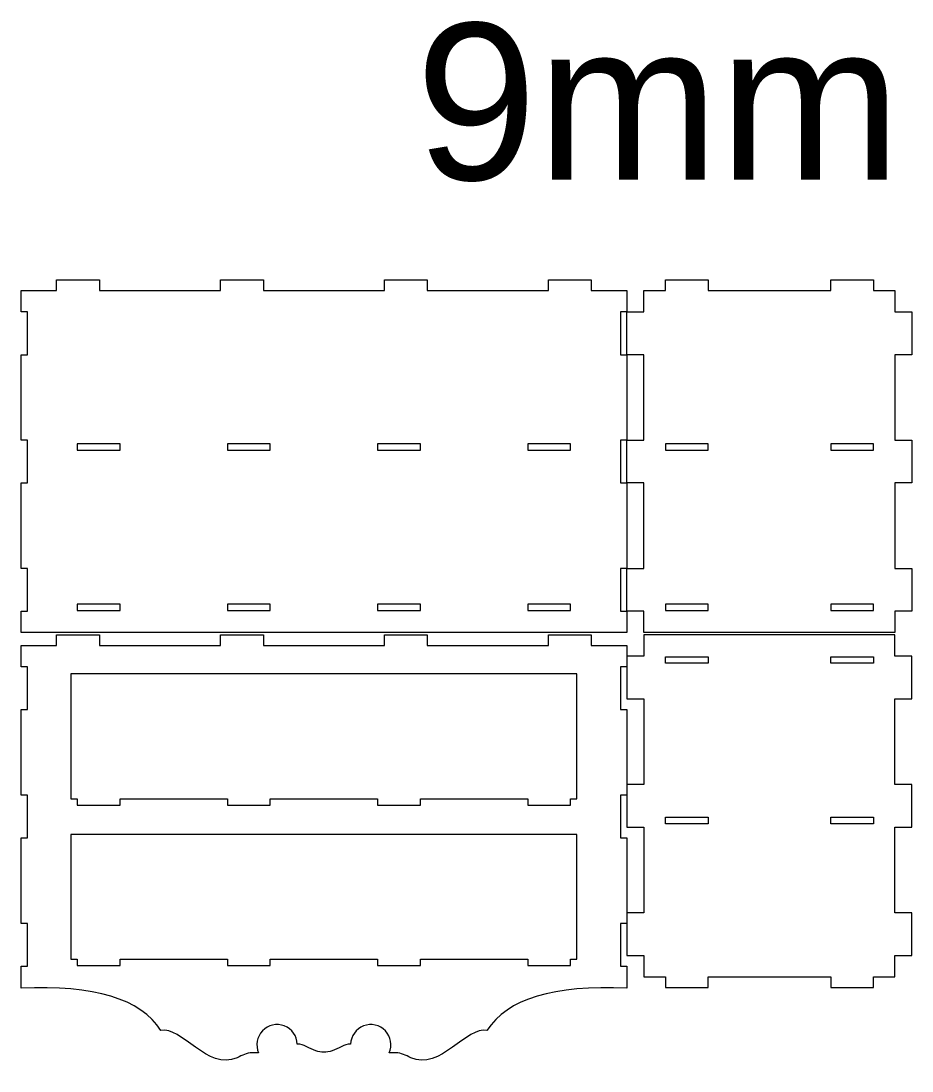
# Model space of a CAD drawing. Header units: millimetres. Extents: x -2836 to 4063, y -800 to 758.
# Drawn here: x 330 to 1580, y -800 to 673 of the extents above; entities that cross this region are included whole.
import ezdxf

# ---------------------------------------------------------------- set-up
doc = ezdxf.new("R2010")
doc.units = ezdxf.units.MM
doc.header["$MEASUREMENT"] = 0
doc.layers.add('Layer 1', color=7, linetype='Continuous')
doc.styles.add('0', font='arial.ttf', dxfattribs={"height": 1})

msp = doc.modelspace()

# ---------------------------------------------------------------- linework, layer by layer
at = {"layer": 'Layer 1', "color": 250, "lineweight": 20}
for points, knots in [([(609.9519, 295.1992), (609.9519, 295.1992), (439.9519, 295.1992), (439.9519, 295.1992), (439.9519, 295.1992), (439.9519, 295.1992), (439.9519, 310.1992), (439.9519, 310.1992), (439.9519, 310.1992), (439.9519, 310.1992), (379.9519, 310.1992), (379.9519, 310.1992), (379.9519, 310.1992), (379.9519, 310.1992), (379.9519, 295.1992), (379.9519, 295.1992), (379.9519, 295.1992), (379.9519, 295.1992), (329.9519, 295.1992), (329.9519, 295.1992), (329.9519, 295.1992), (329.9519, 295.1992), (329.9519, 265.1992), (329.9519, 265.1992), (329.9519, 265.1992), (329.9519, 265.1992), (338.9519, 265.1992), (338.9519, 265.1992), (338.9519, 265.1992), (338.9519, 265.1992), (338.9519, 205.1992), (338.9519, 205.1992), (338.9519, 205.1992), (338.9519, 205.1992), (329.9519, 205.1992), (329.9519, 205.1992), (329.9519, 205.1992), (329.9519, 205.1992), (329.9519, 85.1992), (329.9519, 85.1992), (329.9519, 85.1992), (329.9519, 85.1992), (338.9519, 85.1992), (338.9519, 85.1992), (338.9519, 85.1992), (338.9519, 85.1992), (338.9519, 25.1992), (338.9519, 25.1992), (338.9519, 25.1992), (338.9519, 25.1992), (329.9519, 25.1992), (329.9519, 25.1992), (329.9519, 25.1992), (329.9519, 25.1992), (329.9519, -94.8008), (329.9519, -94.8008), (329.9519, -94.8008), (329.9519, -94.8008), (338.9519, -94.8008), (338.9519, -94.8008), (338.9519, -94.8008), (338.9519, -94.8008), (338.9519, -154.8008), (338.9519, -154.8008), (338.9519, -154.8008), (338.9519, -154.8008), (329.9519, -154.8008), (329.9519, -154.8008), (329.9519, -154.8008), (329.9519, -154.8008), (329.9519, -184.8008), (329.9519, -184.8008), (329.9519, -184.8008), (329.9519, -184.8008), (1179.9519, -184.8008), (1179.9519, -184.8008), (1179.9519, -184.8008), (1179.9519, -184.8008), (1179.9519, -154.8008), (1179.9519, -154.8008), (1179.9519, -154.8008), (1179.9519, -154.8008), (1170.9519, -154.8008), (1170.9519, -154.8008), (1170.9519, -154.8008), (1170.9519, -154.8008), (1170.9519, -94.8008), (1170.9519, -94.8008), (1170.9519, -94.8008), (1170.9519, -94.8008), (1179.9519, -94.8008), (1179.9519, -94.8008), (1179.9519, -94.8008), (1179.9519, -94.8008), (1179.9519, 25.1992), (1179.9519, 25.1992), (1179.9519, 25.1992), (1179.9519, 25.1992), (1170.9519, 25.1992), (1170.9519, 25.1992), (1170.9519, 25.1992), (1170.9519, 25.1992), (1170.9519, 85.1992), (1170.9519, 85.1992), (1170.9519, 85.1992), (1170.9519, 85.1992), (1179.9519, 85.1992), (1179.9519, 85.1992), (1179.9519, 85.1992), (1179.9519, 85.1992), (1179.9519, 205.1992), (1179.9519, 205.1992), (1179.9519, 205.1992), (1179.9519, 205.1992), (1170.9519, 205.1992), (1170.9519, 205.1992), (1170.9519, 205.1992), (1170.9519, 205.1992), (1170.9519, 265.1992), (1170.9519, 265.1992), (1170.9519, 265.1992), (1170.9519, 265.1992), (1179.9519, 265.1992), (1179.9519, 265.1992), (1179.9519, 265.1992), (1179.9519, 265.1992), (1179.9519, 295.1992), (1179.9519, 295.1992), (1179.9519, 295.1992), (1179.9519, 295.1992), (1129.9519, 295.1992), (1129.9519, 295.1992), (1129.9519, 295.1992), (1129.9519, 295.1992), (1129.9519, 310.1992), (1129.9519, 310.1992), (1129.9519, 310.1992), (1129.9519, 310.1992), (1069.9519, 310.1992), (1069.9519, 310.1992), (1069.9519, 310.1992), (1069.9519, 310.1992), (1069.9519, 295.1992), (1069.9519, 295.1992), (1069.9519, 295.1992), (1069.9519, 295.1992), (899.9519, 295.1992), (899.9519, 295.1992), (899.9519, 295.1992), (899.9519, 295.1992), (899.9519, 310.1992), (899.9519, 310.1992), (899.9519, 310.1992), (899.9519, 310.1992), (839.9519, 310.1992), (839.9519, 310.1992), (839.9519, 310.1992), (839.9519, 310.1992), (839.9519, 295.1992), (839.9519, 295.1992), (839.9519, 295.1992), (839.9519, 295.1992), (669.9519, 295.1992), (669.9519, 295.1992), (669.9519, 295.1992), (669.9519, 295.1992), (669.9519, 310.1992), (669.9519, 310.1992), (669.9519, 310.1992), (669.9519, 310.1992), (609.9519, 310.1992), (609.9519, 310.1992), (609.9519, 310.1992), (609.9519, 310.1992), (609.9519, 295.1992), (609.9519, 295.1992)], [0, 0, 0, 0, 0.022222222, 0.022222222, 0.022222222, 0.022222222, 0.044444444, 0.044444444, 0.044444444, 0.044444444, 0.066666667, 0.066666667, 0.066666667, 0.066666667, 0.088888889, 0.088888889, 0.088888889, 0.088888889, 0.111111111, 0.111111111, 0.111111111, 0.111111111, 0.133333333, 0.133333333, 0.133333333, 0.133333333, 0.155555556, 0.155555556, 0.155555556, 0.155555556, 0.177777778, 0.177777778, 0.177777778, 0.177777778, 0.2, 0.2, 0.2, 0.2, 0.222222222, 0.222222222, 0.222222222, 0.222222222, 0.244444444, 0.244444444, 0.244444444, 0.244444444, 0.266666667, 0.266666667, 0.266666667, 0.266666667, 0.288888889, 0.288888889, 0.288888889, 0.288888889, 0.311111111, 0.311111111, 0.311111111, 0.311111111, 0.333333333, 0.333333333, 0.333333333, 0.333333333, 0.355555556, 0.355555556, 0.355555556, 0.355555556, 0.377777778, 0.377777778, 0.377777778, 0.377777778, 0.4, 0.4, 0.4, 0.4, 0.422222222, 0.422222222, 0.422222222, 0.422222222, 0.444444444, 0.444444444, 0.444444444, 0.444444444, 0.466666667, 0.466666667, 0.466666667, 0.466666667, 0.488888889, 0.488888889, 0.488888889, 0.488888889, 0.511111111, 0.511111111, 0.511111111, 0.511111111, 0.533333333, 0.533333333, 0.533333333, 0.533333333, 0.555555556, 0.555555556, 0.555555556, 0.555555556, 0.577777778, 0.577777778, 0.577777778, 0.577777778, 0.6, 0.6, 0.6, 0.6, 0.622222222, 0.622222222, 0.622222222, 0.622222222, 0.644444444, 0.644444444, 0.644444444, 0.644444444, 0.666666667, 0.666666667, 0.666666667, 0.666666667, 0.688888889, 0.688888889, 0.688888889, 0.688888889, 0.711111111, 0.711111111, 0.711111111, 0.711111111, 0.733333333, 0.733333333, 0.733333333, 0.733333333, 0.755555556, 0.755555556, 0.755555556, 0.755555556, 0.777777778, 0.777777778, 0.777777778, 0.777777778, 0.8, 0.8, 0.8, 0.8, 0.822222222, 0.822222222, 0.822222222, 0.822222222, 0.844444444, 0.844444444, 0.844444444, 0.844444444, 0.866666667, 0.866666667, 0.866666667, 0.866666667, 0.888888889, 0.888888889, 0.888888889, 0.888888889, 0.911111111, 0.911111111, 0.911111111, 0.911111111, 0.933333333, 0.933333333, 0.933333333, 0.933333333, 0.955555556, 0.955555556, 0.955555556, 0.955555556, 1, 1, 1, 1]), ([(1203.9519, 205.1992), (1203.9519, 205.1992), (1203.9519, 85.1992), (1203.9519, 85.1992), (1203.9519, 85.1992), (1203.9519, 85.1992), (1179.9519, 85.1992), (1179.9519, 85.1992), (1179.9519, 85.1992), (1179.9519, 85.1992), (1179.9519, 25.1992), (1179.9519, 25.1992), (1179.9519, 25.1992), (1179.9519, 25.1992), (1203.9519, 25.1992), (1203.9519, 25.1992), (1203.9519, 25.1992), (1203.9519, 25.1992), (1203.9519, -94.8008), (1203.9519, -94.8008), (1203.9519, -94.8008), (1203.9519, -94.8008), (1179.9519, -94.8008), (1179.9519, -94.8008), (1179.9519, -94.8008), (1179.9519, -94.8008), (1179.9519, -154.8008), (1179.9519, -154.8008), (1179.9519, -154.8008), (1179.9519, -154.8008), (1203.9519, -154.8008), (1203.9519, -154.8008), (1203.9519, -154.8008), (1203.9519, -154.8008), (1203.9519, -184.8008), (1203.9519, -184.8008), (1203.9519, -184.8008), (1203.9519, -184.8008), (1555.9519, -184.8008), (1555.9519, -184.8008), (1555.9519, -184.8008), (1555.9519, -184.8008), (1555.9519, -154.8008), (1555.9519, -154.8008), (1555.9519, -154.8008), (1555.9519, -154.8008), (1579.9519, -154.8008), (1579.9519, -154.8008), (1579.9519, -154.8008), (1579.9519, -154.8008), (1579.9519, -94.8008), (1579.9519, -94.8008), (1579.9519, -94.8008), (1579.9519, -94.8008), (1555.9519, -94.8008), (1555.9519, -94.8008), (1555.9519, -94.8008), (1555.9519, -94.8008), (1555.9519, 25.1992), (1555.9519, 25.1992), (1555.9519, 25.1992), (1555.9519, 25.1992), (1579.9519, 25.1992), (1579.9519, 25.1992), (1579.9519, 25.1992), (1579.9519, 25.1992), (1579.9519, 85.1992), (1579.9519, 85.1992), (1579.9519, 85.1992), (1579.9519, 85.1992), (1555.9519, 85.1992), (1555.9519, 85.1992), (1555.9519, 85.1992), (1555.9519, 85.1992), (1555.9519, 205.1992), (1555.9519, 205.1992), (1555.9519, 205.1992), (1555.9519, 205.1992), (1579.9519, 205.1992), (1579.9519, 205.1992), (1579.9519, 205.1992), (1579.9519, 205.1992), (1579.9519, 265.1992), (1579.9519, 265.1992), (1579.9519, 265.1992), (1579.9519, 265.1992), (1555.9519, 265.1992), (1555.9519, 265.1992), (1555.9519, 265.1992), (1555.9519, 265.1992), (1555.9519, 295.1992), (1555.9519, 295.1992), (1555.9519, 295.1992), (1555.9519, 295.1992), (1525.9519, 295.1992), (1525.9519, 295.1992), (1525.9519, 295.1992), (1525.9519, 295.1992), (1525.9519, 310.1992), (1525.9519, 310.1992), (1525.9519, 310.1992), (1525.9519, 310.1992), (1465.9519, 310.1992), (1465.9519, 310.1992), (1465.9519, 310.1992), (1465.9519, 310.1992), (1465.9519, 295.1992), (1465.9519, 295.1992), (1465.9519, 295.1992), (1465.9519, 295.1992), (1293.9519, 295.1992), (1293.9519, 295.1992), (1293.9519, 295.1992), (1293.9519, 295.1992), (1293.9519, 310.1992), (1293.9519, 310.1992), (1293.9519, 310.1992), (1293.9519, 310.1992), (1233.9519, 310.1992), (1233.9519, 310.1992), (1233.9519, 310.1992), (1233.9519, 310.1992), (1233.9519, 295.1992), (1233.9519, 295.1992), (1233.9519, 295.1992), (1233.9519, 295.1992), (1203.9519, 295.1992), (1203.9519, 295.1992), (1203.9519, 295.1992), (1203.9519, 295.1992), (1203.9519, 265.1992), (1203.9519, 265.1992), (1203.9519, 265.1992), (1203.9519, 265.1992), (1179.9519, 265.1992), (1179.9519, 265.1992), (1179.9519, 265.1992), (1179.9519, 265.1992), (1179.9519, 205.1992), (1179.9519, 205.1992), (1179.9519, 205.1992), (1179.9519, 205.1992), (1203.9519, 205.1992), (1203.9519, 205.1992)], [0, 0, 0, 0, 0.027027027, 0.027027027, 0.027027027, 0.027027027, 0.054054054, 0.054054054, 0.054054054, 0.054054054, 0.081081081, 0.081081081, 0.081081081, 0.081081081, 0.108108108, 0.108108108, 0.108108108, 0.108108108, 0.135135135, 0.135135135, 0.135135135, 0.135135135, 0.162162162, 0.162162162, 0.162162162, 0.162162162, 0.189189189, 0.189189189, 0.189189189, 0.189189189, 0.216216216, 0.216216216, 0.216216216, 0.216216216, 0.243243243, 0.243243243, 0.243243243, 0.243243243, 0.27027027, 0.27027027, 0.27027027, 0.27027027, 0.297297297, 0.297297297, 0.297297297, 0.297297297, 0.324324324, 0.324324324, 0.324324324, 0.324324324, 0.351351351, 0.351351351, 0.351351351, 0.351351351, 0.378378378, 0.378378378, 0.378378378, 0.378378378, 0.405405405, 0.405405405, 0.405405405, 0.405405405, 0.432432432, 0.432432432, 0.432432432, 0.432432432, 0.459459459, 0.459459459, 0.459459459, 0.459459459, 0.486486486, 0.486486486, 0.486486486, 0.486486486, 0.513513514, 0.513513514, 0.513513514, 0.513513514, 0.540540541, 0.540540541, 0.540540541, 0.540540541, 0.567567568, 0.567567568, 0.567567568, 0.567567568, 0.594594595, 0.594594595, 0.594594595, 0.594594595, 0.621621622, 0.621621622, 0.621621622, 0.621621622, 0.648648649, 0.648648649, 0.648648649, 0.648648649, 0.675675676, 0.675675676, 0.675675676, 0.675675676, 0.702702703, 0.702702703, 0.702702703, 0.702702703, 0.72972973, 0.72972973, 0.72972973, 0.72972973, 0.756756757, 0.756756757, 0.756756757, 0.756756757, 0.783783784, 0.783783784, 0.783783784, 0.783783784, 0.810810811, 0.810810811, 0.810810811, 0.810810811, 0.837837838, 0.837837838, 0.837837838, 0.837837838, 0.864864865, 0.864864865, 0.864864865, 0.864864865, 0.891891892, 0.891891892, 0.891891892, 0.891891892, 0.918918919, 0.918918919, 0.918918919, 0.918918919, 0.945945946, 0.945945946, 0.945945946, 0.945945946, 1, 1, 1, 1]), ([(408.9519, 80.1992), (408.9519, 80.1992), (468.9519, 80.1992), (468.9519, 80.1992), (468.9519, 80.1992), (468.9519, 80.1992), (468.9519, 71.1992), (468.9519, 71.1992), (468.9519, 71.1992), (468.9519, 71.1992), (408.9519, 71.1992), (408.9519, 71.1992), (408.9519, 71.1992), (408.9519, 71.1992), (408.9519, 80.1992), (408.9519, 80.1992)], [0, 0, 0, 0, 0.2, 0.2, 0.2, 0.2, 0.4, 0.4, 0.4, 0.4, 0.6, 0.6, 0.6, 0.6, 1, 1, 1, 1]), ([(619.6186, 80.1992), (619.6186, 80.1992), (679.6186, 80.1992), (679.6186, 80.1992), (679.6186, 80.1992), (679.6186, 80.1992), (679.6186, 71.1992), (679.6186, 71.1992), (679.6186, 71.1992), (679.6186, 71.1992), (619.6186, 71.1992), (619.6186, 71.1992), (619.6186, 71.1992), (619.6186, 71.1992), (619.6186, 80.1992), (619.6186, 80.1992)], [0, 0, 0, 0, 0.2, 0.2, 0.2, 0.2, 0.4, 0.4, 0.4, 0.4, 0.6, 0.6, 0.6, 0.6, 1, 1, 1, 1]), ([(830.2852, 80.1992), (830.2852, 80.1992), (890.2852, 80.1992), (890.2852, 80.1992), (890.2852, 80.1992), (890.2852, 80.1992), (890.2852, 71.1992), (890.2852, 71.1992), (890.2852, 71.1992), (890.2852, 71.1992), (830.2852, 71.1992), (830.2852, 71.1992), (830.2852, 71.1992), (830.2852, 71.1992), (830.2852, 80.1992), (830.2852, 80.1992)], [0, 0, 0, 0, 0.2, 0.2, 0.2, 0.2, 0.4, 0.4, 0.4, 0.4, 0.6, 0.6, 0.6, 0.6, 1, 1, 1, 1]), ([(1040.9519, 80.1992), (1040.9519, 80.1992), (1100.9519, 80.1992), (1100.9519, 80.1992), (1100.9519, 80.1992), (1100.9519, 80.1992), (1100.9519, 71.1992), (1100.9519, 71.1992), (1100.9519, 71.1992), (1100.9519, 71.1992), (1040.9519, 71.1992), (1040.9519, 71.1992), (1040.9519, 71.1992), (1040.9519, 71.1992), (1040.9519, 80.1992), (1040.9519, 80.1992)], [0, 0, 0, 0, 0.2, 0.2, 0.2, 0.2, 0.4, 0.4, 0.4, 0.4, 0.6, 0.6, 0.6, 0.6, 1, 1, 1, 1]), ([(1233.9519, 80.1992), (1233.9519, 80.1992), (1293.9519, 80.1992), (1293.9519, 80.1992), (1293.9519, 80.1992), (1293.9519, 80.1992), (1293.9519, 71.1992), (1293.9519, 71.1992), (1293.9519, 71.1992), (1293.9519, 71.1992), (1233.9519, 71.1992), (1233.9519, 71.1992), (1233.9519, 71.1992), (1233.9519, 71.1992), (1233.9519, 80.1992), (1233.9519, 80.1992)], [0, 0, 0, 0, 0.2, 0.2, 0.2, 0.2, 0.4, 0.4, 0.4, 0.4, 0.6, 0.6, 0.6, 0.6, 1, 1, 1, 1]), ([(1465.9519, 80.1992), (1465.9519, 80.1992), (1525.9519, 80.1992), (1525.9519, 80.1992), (1525.9519, 80.1992), (1525.9519, 80.1992), (1525.9519, 71.1992), (1525.9519, 71.1992), (1525.9519, 71.1992), (1525.9519, 71.1992), (1465.9519, 71.1992), (1465.9519, 71.1992), (1465.9519, 71.1992), (1465.9519, 71.1992), (1465.9519, 80.1992), (1465.9519, 80.1992)], [0, 0, 0, 0, 0.2, 0.2, 0.2, 0.2, 0.4, 0.4, 0.4, 0.4, 0.6, 0.6, 0.6, 0.6, 1, 1, 1, 1]), ([(408.9519, -144.8008), (408.9519, -144.8008), (468.9519, -144.8008), (468.9519, -144.8008), (468.9519, -144.8008), (468.9519, -144.8008), (468.9519, -153.8008), (468.9519, -153.8008), (468.9519, -153.8008), (468.9519, -153.8008), (408.9519, -153.8008), (408.9519, -153.8008), (408.9519, -153.8008), (408.9519, -153.8008), (408.9519, -144.8008), (408.9519, -144.8008)], [0, 0, 0, 0, 0.2, 0.2, 0.2, 0.2, 0.4, 0.4, 0.4, 0.4, 0.6, 0.6, 0.6, 0.6, 1, 1, 1, 1]), ([(619.6186, -144.8008), (619.6186, -144.8008), (679.6186, -144.8008), (679.6186, -144.8008), (679.6186, -144.8008), (679.6186, -144.8008), (679.6186, -153.8008), (679.6186, -153.8008), (679.6186, -153.8008), (679.6186, -153.8008), (619.6186, -153.8008), (619.6186, -153.8008), (619.6186, -153.8008), (619.6186, -153.8008), (619.6186, -144.8008), (619.6186, -144.8008)], [0, 0, 0, 0, 0.2, 0.2, 0.2, 0.2, 0.4, 0.4, 0.4, 0.4, 0.6, 0.6, 0.6, 0.6, 1, 1, 1, 1]), ([(830.2852, -144.8008), (830.2852, -144.8008), (890.2852, -144.8008), (890.2852, -144.8008), (890.2852, -144.8008), (890.2852, -144.8008), (890.2852, -153.8008), (890.2852, -153.8008), (890.2852, -153.8008), (890.2852, -153.8008), (830.2852, -153.8008), (830.2852, -153.8008), (830.2852, -153.8008), (830.2852, -153.8008), (830.2852, -144.8008), (830.2852, -144.8008)], [0, 0, 0, 0, 0.2, 0.2, 0.2, 0.2, 0.4, 0.4, 0.4, 0.4, 0.6, 0.6, 0.6, 0.6, 1, 1, 1, 1]), ([(1040.9519, -144.8008), (1040.9519, -144.8008), (1100.9519, -144.8008), (1100.9519, -144.8008), (1100.9519, -144.8008), (1100.9519, -144.8008), (1100.9519, -153.8008), (1100.9519, -153.8008), (1100.9519, -153.8008), (1100.9519, -153.8008), (1040.9519, -153.8008), (1040.9519, -153.8008), (1040.9519, -153.8008), (1040.9519, -153.8008), (1040.9519, -144.8008), (1040.9519, -144.8008)], [0, 0, 0, 0, 0.2, 0.2, 0.2, 0.2, 0.4, 0.4, 0.4, 0.4, 0.6, 0.6, 0.6, 0.6, 1, 1, 1, 1]), ([(1233.9519, -144.8008), (1233.9519, -144.8008), (1293.9519, -144.8008), (1293.9519, -144.8008), (1293.9519, -144.8008), (1293.9519, -144.8008), (1293.9519, -153.8008), (1293.9519, -153.8008), (1293.9519, -153.8008), (1293.9519, -153.8008), (1233.9519, -153.8008), (1233.9519, -153.8008), (1233.9519, -153.8008), (1233.9519, -153.8008), (1233.9519, -144.8008), (1233.9519, -144.8008)], [0, 0, 0, 0, 0.2, 0.2, 0.2, 0.2, 0.4, 0.4, 0.4, 0.4, 0.6, 0.6, 0.6, 0.6, 1, 1, 1, 1]), ([(1465.9519, -144.8008), (1465.9519, -144.8008), (1525.9519, -144.8008), (1525.9519, -144.8008), (1525.9519, -144.8008), (1525.9519, -144.8008), (1525.9519, -153.8008), (1525.9519, -153.8008), (1525.9519, -153.8008), (1525.9519, -153.8008), (1465.9519, -153.8008), (1465.9519, -153.8008), (1465.9519, -153.8008), (1465.9519, -153.8008), (1465.9519, -144.8008), (1465.9519, -144.8008)], [0, 0, 0, 0, 0.2, 0.2, 0.2, 0.2, 0.4, 0.4, 0.4, 0.4, 0.6, 0.6, 0.6, 0.6, 1, 1, 1, 1]), ([(1069.9519, -202.8008), (1069.9519, -202.8008), (899.9519, -202.8008), (899.9519, -202.8008), (899.9519, -202.8008), (899.9519, -202.8008), (899.9519, -187.8008), (899.9519, -187.8008), (899.9519, -187.8008), (899.9519, -187.8008), (839.9519, -187.8008), (839.9519, -187.8008), (839.9519, -187.8008), (839.9519, -187.8008), (839.9519, -202.8008), (839.9519, -202.8008), (839.9519, -202.8008), (839.9519, -202.8008), (669.9519, -202.8008), (669.9519, -202.8008), (669.9519, -202.8008), (669.9519, -202.8008), (669.9519, -187.8008), (669.9519, -187.8008), (669.9519, -187.8008), (669.9519, -187.8008), (609.9519, -187.8008), (609.9519, -187.8008), (609.9519, -187.8008), (609.9519, -187.8008), (609.9519, -202.8008), (609.9519, -202.8008), (609.9519, -202.8008), (609.9519, -202.8008), (439.9519, -202.8008), (439.9519, -202.8008), (439.9519, -202.8008), (439.9519, -202.8008), (439.9519, -187.8008), (439.9519, -187.8008), (439.9519, -187.8008), (439.9519, -187.8008), (379.9519, -187.8008), (379.9519, -187.8008), (379.9519, -187.8008), (379.9519, -187.8008), (379.9519, -202.8008), (379.9519, -202.8008), (379.9519, -202.8008), (379.9519, -202.8008), (329.9519, -202.8008), (329.9519, -202.8008), (329.9519, -202.8008), (329.9519, -202.8008), (329.9519, -232.8008), (329.9519, -232.8008), (329.9519, -232.8008), (329.9519, -232.8008), (338.9519, -232.8008), (338.9519, -232.8008), (338.9519, -232.8008), (338.9519, -232.8008), (338.9519, -292.8008), (338.9519, -292.8008), (338.9519, -292.8008), (338.9519, -292.8008), (329.9519, -292.8008), (329.9519, -292.8008), (329.9519, -292.8008), (329.9519, -292.8008), (329.9519, -412.8008), (329.9519, -412.8008), (329.9519, -412.8008), (329.9519, -412.8008), (338.9519, -412.8008), (338.9519, -412.8008), (338.9519, -412.8008), (338.9519, -412.8008), (338.9519, -472.8008), (338.9519, -472.8008), (338.9519, -472.8008), (338.9519, -472.8008), (329.9519, -472.8008), (329.9519, -472.8008), (329.9519, -472.8008), (329.9519, -472.8008), (329.9519, -592.8008), (329.9519, -592.8008), (329.9519, -592.8008), (329.9519, -592.8008), (338.9519, -592.8008), (338.9519, -592.8008), (338.9519, -592.8008), (338.9519, -592.8008), (338.9519, -652.8008), (338.9519, -652.8008), (338.9519, -652.8008), (338.9519, -652.8008), (329.9519, -652.8008), (329.9519, -652.8008), (329.9519, -652.8008), (329.9519, -652.8008), (329.9519, -683.8008), (329.9519, -683.8008), (329.9519, -683.8008), (432.5704, -678.7015), (497.9988, -698.4792), (526.2382, -743.1337), (526.2382, -743.1337), (554.153, -736.2092), (591.9312, -799.7926), (633.1776, -781.2523), (633.1776, -781.2523), (640.393, -778.0097), (646.4427, -773.8935), (654.0492, -774.3538), (654.0492, -774.3538), (654.0492, -774.3538), (663.3624, -774.3538), (663.3624, -774.3538), (663.3624, -774.3538), (658.7547, -763.9062), (660.8786, -751.7129), (668.7498, -743.4388), (668.7498, -743.4388), (676.6196, -735.1661), (688.693, -732.4359), (699.357, -736.5169), (699.357, -736.5169), (710.0209, -740.5978), (717.1867, -750.6907), (717.5231, -762.1044), (717.5231, -762.1044), (722.7084, -762.1044), (726.3943, -763.5359), (729.929, -765.3782), (729.929, -765.3782), (739.9866, -770.617), (747.5292, -773.3941), (754.9519, -773.548), (754.9519, -773.548), (762.3746, -773.3941), (769.9172, -770.617), (779.9748, -765.3782), (779.9748, -765.3782), (783.5095, -763.5359), (787.1954, -762.1044), (792.3807, -762.1044), (792.3807, -762.1044), (792.7171, -750.6907), (799.8829, -740.5978), (810.5468, -736.5169), (810.5468, -736.5169), (821.2108, -732.4359), (833.2842, -735.1661), (841.154, -743.4388), (841.154, -743.4388), (849.0252, -751.7129), (851.1491, -763.9062), (846.5414, -774.3538), (846.5414, -774.3538), (846.5414, -774.3538), (855.8546, -774.3538), (855.8546, -774.3538), (855.8546, -774.3538), (863.4611, -773.8935), (869.5108, -778.0097), (876.7262, -781.2523), (876.7262, -781.2523), (917.9726, -799.7926), (955.7508, -736.2092), (983.6656, -743.1337), (983.6656, -743.1337), (1011.905, -698.4792), (1077.3334, -678.7015), (1179.9519, -683.8008), (1179.9519, -683.8008), (1179.9519, -683.8008), (1179.9519, -652.8008), (1179.9519, -652.8008), (1179.9519, -652.8008), (1179.9519, -652.8008), (1170.9519, -652.8008), (1170.9519, -652.8008), (1170.9519, -652.8008), (1170.9519, -652.8008), (1170.9519, -592.8008), (1170.9519, -592.8008), (1170.9519, -592.8008), (1170.9519, -592.8008), (1179.9519, -592.8008), (1179.9519, -592.8008), (1179.9519, -592.8008), (1179.9519, -592.8008), (1179.9519, -472.8008), (1179.9519, -472.8008), (1179.9519, -472.8008), (1179.9519, -472.8008), (1170.9519, -472.8008), (1170.9519, -472.8008), (1170.9519, -472.8008), (1170.9519, -472.8008), (1170.9519, -412.8008), (1170.9519, -412.8008), (1170.9519, -412.8008), (1170.9519, -412.8008), (1179.9519, -412.8008), (1179.9519, -412.8008), (1179.9519, -412.8008), (1179.9519, -412.8008), (1179.9519, -292.8008), (1179.9519, -292.8008), (1179.9519, -292.8008), (1179.9519, -292.8008), (1170.9519, -292.8008), (1170.9519, -292.8008), (1170.9519, -292.8008), (1170.9519, -292.8008), (1170.9519, -232.8008), (1170.9519, -232.8008), (1170.9519, -232.8008), (1170.9519, -232.8008), (1179.9519, -232.8008), (1179.9519, -232.8008), (1179.9519, -232.8008), (1179.9519, -232.8008), (1179.9519, -202.8008), (1179.9519, -202.8008), (1179.9519, -202.8008), (1179.9519, -202.8008), (1129.9519, -202.8008), (1129.9519, -202.8008), (1129.9519, -202.8008), (1129.9519, -202.8008), (1129.9519, -187.8008), (1129.9519, -187.8008), (1129.9519, -187.8008), (1129.9519, -187.8008), (1069.9519, -187.8008), (1069.9519, -187.8008), (1069.9519, -187.8008), (1069.9519, -187.8008), (1069.9519, -202.8008), (1069.9519, -202.8008)], [0, 0, 0, 0, 0.016129032, 0.016129032, 0.016129032, 0.016129032, 0.032258065, 0.032258065, 0.032258065, 0.032258065, 0.048387097, 0.048387097, 0.048387097, 0.048387097, 0.064516129, 0.064516129, 0.064516129, 0.064516129, 0.080645161, 0.080645161, 0.080645161, 0.080645161, 0.096774194, 0.096774194, 0.096774194, 0.096774194, 0.112903226, 0.112903226, 0.112903226, 0.112903226, 0.129032258, 0.129032258, 0.129032258, 0.129032258, 0.14516129, 0.14516129, 0.14516129, 0.14516129, 0.161290323, 0.161290323, 0.161290323, 0.161290323, 0.177419355, 0.177419355, 0.177419355, 0.177419355, 0.193548387, 0.193548387, 0.193548387, 0.193548387, 0.209677419, 0.209677419, 0.209677419, 0.209677419, 0.225806452, 0.225806452, 0.225806452, 0.225806452, 0.241935484, 0.241935484, 0.241935484, 0.241935484, 0.258064516, 0.258064516, 0.258064516, 0.258064516, 0.274193548, 0.274193548, 0.274193548, 0.274193548, 0.290322581, 0.290322581, 0.290322581, 0.290322581, 0.306451613, 0.306451613, 0.306451613, 0.306451613, 0.322580645, 0.322580645, 0.322580645, 0.322580645, 0.338709677, 0.338709677, 0.338709677, 0.338709677, 0.35483871, 0.35483871, 0.35483871, 0.35483871, 0.370967742, 0.370967742, 0.370967742, 0.370967742, 0.387096774, 0.387096774, 0.387096774, 0.387096774, 0.403225806, 0.403225806, 0.403225806, 0.403225806, 0.419354839, 0.419354839, 0.419354839, 0.419354839, 0.435483871, 0.435483871, 0.435483871, 0.435483871, 0.451612903, 0.451612903, 0.451612903, 0.451612903, 0.467741935, 0.467741935, 0.467741935, 0.467741935, 0.483870968, 0.483870968, 0.483870968, 0.483870968, 0.5, 0.5, 0.5, 0.5, 0.516129032, 0.516129032, 0.516129032, 0.516129032, 0.532258065, 0.532258065, 0.532258065, 0.532258065, 0.548387097, 0.548387097, 0.548387097, 0.548387097, 0.564516129, 0.564516129, 0.564516129, 0.564516129, 0.580645161, 0.580645161, 0.580645161, 0.580645161, 0.596774194, 0.596774194, 0.596774194, 0.596774194, 0.612903226, 0.612903226, 0.612903226, 0.612903226, 0.629032258, 0.629032258, 0.629032258, 0.629032258, 0.64516129, 0.64516129, 0.64516129, 0.64516129, 0.661290323, 0.661290323, 0.661290323, 0.661290323, 0.677419355, 0.677419355, 0.677419355, 0.677419355, 0.693548387, 0.693548387, 0.693548387, 0.693548387, 0.709677419, 0.709677419, 0.709677419, 0.709677419, 0.725806452, 0.725806452, 0.725806452, 0.725806452, 0.741935484, 0.741935484, 0.741935484, 0.741935484, 0.758064516, 0.758064516, 0.758064516, 0.758064516, 0.774193548, 0.774193548, 0.774193548, 0.774193548, 0.790322581, 0.790322581, 0.790322581, 0.790322581, 0.806451613, 0.806451613, 0.806451613, 0.806451613, 0.822580645, 0.822580645, 0.822580645, 0.822580645, 0.838709677, 0.838709677, 0.838709677, 0.838709677, 0.85483871, 0.85483871, 0.85483871, 0.85483871, 0.870967742, 0.870967742, 0.870967742, 0.870967742, 0.887096774, 0.887096774, 0.887096774, 0.887096774, 0.903225806, 0.903225806, 0.903225806, 0.903225806, 0.919354839, 0.919354839, 0.919354839, 0.919354839, 0.935483871, 0.935483871, 0.935483871, 0.935483871, 0.951612903, 0.951612903, 0.951612903, 0.951612903, 0.967741935, 0.967741935, 0.967741935, 0.967741935, 1, 1, 1, 1]), ([(1203.9519, -577.8008), (1203.9519, -577.8008), (1203.9519, -457.8008), (1203.9519, -457.8008), (1203.9519, -457.8008), (1203.9519, -457.8008), (1179.9519, -457.8008), (1179.9519, -457.8008), (1179.9519, -457.8008), (1179.9519, -457.8008), (1179.9519, -397.8008), (1179.9519, -397.8008), (1179.9519, -397.8008), (1179.9519, -397.8008), (1203.9519, -397.8008), (1203.9519, -397.8008), (1203.9519, -397.8008), (1203.9519, -397.8008), (1203.9519, -277.8008), (1203.9519, -277.8008), (1203.9519, -277.8008), (1203.9519, -277.8008), (1179.9519, -277.8008), (1179.9519, -277.8008), (1179.9519, -277.8008), (1179.9519, -277.8008), (1179.9519, -217.8008), (1179.9519, -217.8008), (1179.9519, -217.8008), (1179.9519, -217.8008), (1203.9519, -217.8008), (1203.9519, -217.8008), (1203.9519, -217.8008), (1203.9519, -217.8008), (1203.9519, -187.8008), (1203.9519, -187.8008), (1203.9519, -187.8008), (1203.9519, -187.8008), (1555.9519, -187.8008), (1555.9519, -187.8008), (1555.9519, -187.8008), (1555.9519, -187.8008), (1555.9519, -217.8008), (1555.9519, -217.8008), (1555.9519, -217.8008), (1555.9519, -217.8008), (1579.9519, -217.8008), (1579.9519, -217.8008), (1579.9519, -217.8008), (1579.9519, -217.8008), (1579.9519, -277.8008), (1579.9519, -277.8008), (1579.9519, -277.8008), (1579.9519, -277.8008), (1555.9519, -277.8008), (1555.9519, -277.8008), (1555.9519, -277.8008), (1555.9519, -277.8008), (1555.9519, -397.8008), (1555.9519, -397.8008), (1555.9519, -397.8008), (1555.9519, -397.8008), (1579.9519, -397.8008), (1579.9519, -397.8008), (1579.9519, -397.8008), (1579.9519, -397.8008), (1579.9519, -457.8008), (1579.9519, -457.8008), (1579.9519, -457.8008), (1579.9519, -457.8008), (1555.9519, -457.8008), (1555.9519, -457.8008), (1555.9519, -457.8008), (1555.9519, -457.8008), (1555.9519, -577.8008), (1555.9519, -577.8008), (1555.9519, -577.8008), (1555.9519, -577.8008), (1579.9519, -577.8008), (1579.9519, -577.8008), (1579.9519, -577.8008), (1579.9519, -577.8008), (1579.9519, -637.8008), (1579.9519, -637.8008), (1579.9519, -637.8008), (1579.9519, -637.8008), (1555.9519, -637.8008), (1555.9519, -637.8008), (1555.9519, -637.8008), (1555.9519, -637.8008), (1555.9519, -667.8008), (1555.9519, -667.8008), (1555.9519, -667.8008), (1555.9519, -667.8008), (1525.9519, -667.8008), (1525.9519, -667.8008), (1525.9519, -667.8008), (1525.9519, -667.8008), (1525.9519, -682.8008), (1525.9519, -682.8008), (1525.9519, -682.8008), (1525.9519, -682.8008), (1465.9519, -682.8008), (1465.9519, -682.8008), (1465.9519, -682.8008), (1465.9519, -682.8008), (1465.9519, -667.8008), (1465.9519, -667.8008), (1465.9519, -667.8008), (1465.9519, -667.8008), (1293.9519, -667.8008), (1293.9519, -667.8008), (1293.9519, -667.8008), (1293.9519, -667.8008), (1293.9519, -682.8008), (1293.9519, -682.8008), (1293.9519, -682.8008), (1293.9519, -682.8008), (1233.9519, -682.8008), (1233.9519, -682.8008), (1233.9519, -682.8008), (1233.9519, -682.8008), (1233.9519, -667.8008), (1233.9519, -667.8008), (1233.9519, -667.8008), (1233.9519, -667.8008), (1203.9519, -667.8008), (1203.9519, -667.8008), (1203.9519, -667.8008), (1203.9519, -667.8008), (1203.9519, -637.8008), (1203.9519, -637.8008), (1203.9519, -637.8008), (1203.9519, -637.8008), (1179.9519, -637.8008), (1179.9519, -637.8008), (1179.9519, -637.8008), (1179.9519, -637.8008), (1179.9519, -577.8008), (1179.9519, -577.8008), (1179.9519, -577.8008), (1179.9519, -577.8008), (1203.9519, -577.8008), (1203.9519, -577.8008)], [0, 0, 0, 0, 0.027027027, 0.027027027, 0.027027027, 0.027027027, 0.054054054, 0.054054054, 0.054054054, 0.054054054, 0.081081081, 0.081081081, 0.081081081, 0.081081081, 0.108108108, 0.108108108, 0.108108108, 0.108108108, 0.135135135, 0.135135135, 0.135135135, 0.135135135, 0.162162162, 0.162162162, 0.162162162, 0.162162162, 0.189189189, 0.189189189, 0.189189189, 0.189189189, 0.216216216, 0.216216216, 0.216216216, 0.216216216, 0.243243243, 0.243243243, 0.243243243, 0.243243243, 0.27027027, 0.27027027, 0.27027027, 0.27027027, 0.297297297, 0.297297297, 0.297297297, 0.297297297, 0.324324324, 0.324324324, 0.324324324, 0.324324324, 0.351351351, 0.351351351, 0.351351351, 0.351351351, 0.378378378, 0.378378378, 0.378378378, 0.378378378, 0.405405405, 0.405405405, 0.405405405, 0.405405405, 0.432432432, 0.432432432, 0.432432432, 0.432432432, 0.459459459, 0.459459459, 0.459459459, 0.459459459, 0.486486486, 0.486486486, 0.486486486, 0.486486486, 0.513513514, 0.513513514, 0.513513514, 0.513513514, 0.540540541, 0.540540541, 0.540540541, 0.540540541, 0.567567568, 0.567567568, 0.567567568, 0.567567568, 0.594594595, 0.594594595, 0.594594595, 0.594594595, 0.621621622, 0.621621622, 0.621621622, 0.621621622, 0.648648649, 0.648648649, 0.648648649, 0.648648649, 0.675675676, 0.675675676, 0.675675676, 0.675675676, 0.702702703, 0.702702703, 0.702702703, 0.702702703, 0.72972973, 0.72972973, 0.72972973, 0.72972973, 0.756756757, 0.756756757, 0.756756757, 0.756756757, 0.783783784, 0.783783784, 0.783783784, 0.783783784, 0.810810811, 0.810810811, 0.810810811, 0.810810811, 0.837837838, 0.837837838, 0.837837838, 0.837837838, 0.864864865, 0.864864865, 0.864864865, 0.864864865, 0.891891892, 0.891891892, 0.891891892, 0.891891892, 0.918918919, 0.918918919, 0.918918919, 0.918918919, 0.945945946, 0.945945946, 0.945945946, 0.945945946, 1, 1, 1, 1]), ([(1233.9519, -227.8008), (1233.9519, -227.8008), (1293.9519, -227.8008), (1293.9519, -227.8008), (1293.9519, -227.8008), (1293.9519, -227.8008), (1293.9519, -218.8008), (1293.9519, -218.8008), (1293.9519, -218.8008), (1293.9519, -218.8008), (1233.9519, -218.8008), (1233.9519, -218.8008), (1233.9519, -218.8008), (1233.9519, -218.8008), (1233.9519, -227.8008), (1233.9519, -227.8008)], [0, 0, 0, 0, 0.2, 0.2, 0.2, 0.2, 0.4, 0.4, 0.4, 0.4, 0.6, 0.6, 0.6, 0.6, 1, 1, 1, 1]), ([(1465.9519, -227.8008), (1465.9519, -227.8008), (1525.9519, -227.8008), (1525.9519, -227.8008), (1525.9519, -227.8008), (1525.9519, -227.8008), (1525.9519, -218.8008), (1525.9519, -218.8008), (1525.9519, -218.8008), (1525.9519, -218.8008), (1465.9519, -218.8008), (1465.9519, -218.8008), (1465.9519, -218.8008), (1465.9519, -218.8008), (1465.9519, -227.8008), (1465.9519, -227.8008)], [0, 0, 0, 0, 0.2, 0.2, 0.2, 0.2, 0.4, 0.4, 0.4, 0.4, 0.6, 0.6, 0.6, 0.6, 1, 1, 1, 1]), ([(399.9519, -242.8008), (399.9519, -242.8008), (1109.9519, -242.8008), (1109.9519, -242.8008), (1109.9519, -242.8008), (1109.9519, -242.8008), (1109.9519, -417.8008), (1109.9519, -417.8008), (1109.9519, -417.8008), (1109.9519, -417.8008), (1100.9519, -417.8008), (1100.9519, -417.8008), (1100.9519, -417.8008), (1100.9519, -417.8008), (1100.9519, -426.8008), (1100.9519, -426.8008), (1100.9519, -426.8008), (1100.9519, -426.8008), (1040.9519, -426.8008), (1040.9519, -426.8008), (1040.9519, -426.8008), (1040.9519, -426.8008), (1040.9519, -417.8008), (1040.9519, -417.8008), (1040.9519, -417.8008), (1040.9519, -417.8008), (890.2852, -417.8008), (890.2852, -417.8008), (890.2852, -417.8008), (890.2852, -417.8008), (890.2852, -426.8008), (890.2852, -426.8008), (890.2852, -426.8008), (890.2852, -426.8008), (830.2852, -426.8008), (830.2852, -426.8008), (830.2852, -426.8008), (830.2852, -426.8008), (830.2852, -417.8008), (830.2852, -417.8008), (830.2852, -417.8008), (830.2852, -417.8008), (679.6186, -417.8008), (679.6186, -417.8008), (679.6186, -417.8008), (679.6186, -417.8008), (679.6186, -426.8008), (679.6186, -426.8008), (679.6186, -426.8008), (679.6186, -426.8008), (619.6186, -426.8008), (619.6186, -426.8008), (619.6186, -426.8008), (619.6186, -426.8008), (619.6186, -417.8008), (619.6186, -417.8008), (619.6186, -417.8008), (619.6186, -417.8008), (468.9519, -417.8008), (468.9519, -417.8008), (468.9519, -417.8008), (468.9519, -417.8008), (468.9519, -426.8008), (468.9519, -426.8008), (468.9519, -426.8008), (468.9519, -426.8008), (408.9519, -426.8008), (408.9519, -426.8008), (408.9519, -426.8008), (408.9519, -426.8008), (408.9519, -417.8008), (408.9519, -417.8008), (408.9519, -417.8008), (408.9519, -417.8008), (399.9519, -417.8008), (399.9519, -417.8008), (399.9519, -417.8008), (399.9519, -417.8008), (399.9519, -242.8008), (399.9519, -242.8008)], [0, 0, 0, 0, 0.047619048, 0.047619048, 0.047619048, 0.047619048, 0.095238095, 0.095238095, 0.095238095, 0.095238095, 0.142857143, 0.142857143, 0.142857143, 0.142857143, 0.19047619, 0.19047619, 0.19047619, 0.19047619, 0.238095238, 0.238095238, 0.238095238, 0.238095238, 0.285714286, 0.285714286, 0.285714286, 0.285714286, 0.333333333, 0.333333333, 0.333333333, 0.333333333, 0.380952381, 0.380952381, 0.380952381, 0.380952381, 0.428571429, 0.428571429, 0.428571429, 0.428571429, 0.476190476, 0.476190476, 0.476190476, 0.476190476, 0.523809524, 0.523809524, 0.523809524, 0.523809524, 0.571428571, 0.571428571, 0.571428571, 0.571428571, 0.619047619, 0.619047619, 0.619047619, 0.619047619, 0.666666667, 0.666666667, 0.666666667, 0.666666667, 0.714285714, 0.714285714, 0.714285714, 0.714285714, 0.761904762, 0.761904762, 0.761904762, 0.761904762, 0.80952381, 0.80952381, 0.80952381, 0.80952381, 0.857142857, 0.857142857, 0.857142857, 0.857142857, 0.904761905, 0.904761905, 0.904761905, 0.904761905, 1, 1, 1, 1]), ([(1233.9519, -452.8008), (1233.9519, -452.8008), (1293.9519, -452.8008), (1293.9519, -452.8008), (1293.9519, -452.8008), (1293.9519, -452.8008), (1293.9519, -443.8008), (1293.9519, -443.8008), (1293.9519, -443.8008), (1293.9519, -443.8008), (1233.9519, -443.8008), (1233.9519, -443.8008), (1233.9519, -443.8008), (1233.9519, -443.8008), (1233.9519, -452.8008), (1233.9519, -452.8008)], [0, 0, 0, 0, 0.2, 0.2, 0.2, 0.2, 0.4, 0.4, 0.4, 0.4, 0.6, 0.6, 0.6, 0.6, 1, 1, 1, 1]), ([(1465.9519, -452.8008), (1465.9519, -452.8008), (1525.9519, -452.8008), (1525.9519, -452.8008), (1525.9519, -452.8008), (1525.9519, -452.8008), (1525.9519, -443.8008), (1525.9519, -443.8008), (1525.9519, -443.8008), (1525.9519, -443.8008), (1465.9519, -443.8008), (1465.9519, -443.8008), (1465.9519, -443.8008), (1465.9519, -443.8008), (1465.9519, -452.8008), (1465.9519, -452.8008)], [0, 0, 0, 0, 0.2, 0.2, 0.2, 0.2, 0.4, 0.4, 0.4, 0.4, 0.6, 0.6, 0.6, 0.6, 1, 1, 1, 1]), ([(399.9519, -467.8008), (399.9519, -467.8008), (1109.9519, -467.8008), (1109.9519, -467.8008), (1109.9519, -467.8008), (1109.9519, -467.8008), (1109.9519, -642.8008), (1109.9519, -642.8008), (1109.9519, -642.8008), (1109.9519, -642.8008), (1100.9519, -642.8008), (1100.9519, -642.8008), (1100.9519, -642.8008), (1100.9519, -642.8008), (1100.9519, -651.8008), (1100.9519, -651.8008), (1100.9519, -651.8008), (1100.9519, -651.8008), (1040.9519, -651.8008), (1040.9519, -651.8008), (1040.9519, -651.8008), (1040.9519, -651.8008), (1040.9519, -642.8008), (1040.9519, -642.8008), (1040.9519, -642.8008), (1040.9519, -642.8008), (890.2852, -642.8008), (890.2852, -642.8008), (890.2852, -642.8008), (890.2852, -642.8008), (890.2852, -651.8008), (890.2852, -651.8008), (890.2852, -651.8008), (890.2852, -651.8008), (830.2852, -651.8008), (830.2852, -651.8008), (830.2852, -651.8008), (830.2852, -651.8008), (830.2852, -642.8008), (830.2852, -642.8008), (830.2852, -642.8008), (830.2852, -642.8008), (679.6186, -642.8008), (679.6186, -642.8008), (679.6186, -642.8008), (679.6186, -642.8008), (679.6186, -651.8008), (679.6186, -651.8008), (679.6186, -651.8008), (679.6186, -651.8008), (619.6186, -651.8008), (619.6186, -651.8008), (619.6186, -651.8008), (619.6186, -651.8008), (619.6186, -642.8008), (619.6186, -642.8008), (619.6186, -642.8008), (619.6186, -642.8008), (468.9519, -642.8008), (468.9519, -642.8008), (468.9519, -642.8008), (468.9519, -642.8008), (468.9519, -651.8008), (468.9519, -651.8008), (468.9519, -651.8008), (468.9519, -651.8008), (408.9519, -651.8008), (408.9519, -651.8008), (408.9519, -651.8008), (408.9519, -651.8008), (408.9519, -642.8008), (408.9519, -642.8008), (408.9519, -642.8008), (408.9519, -642.8008), (399.9519, -642.8008), (399.9519, -642.8008), (399.9519, -642.8008), (399.9519, -642.8008), (399.9519, -467.8008), (399.9519, -467.8008)], [0, 0, 0, 0, 0.047619048, 0.047619048, 0.047619048, 0.047619048, 0.095238095, 0.095238095, 0.095238095, 0.095238095, 0.142857143, 0.142857143, 0.142857143, 0.142857143, 0.19047619, 0.19047619, 0.19047619, 0.19047619, 0.238095238, 0.238095238, 0.238095238, 0.238095238, 0.285714286, 0.285714286, 0.285714286, 0.285714286, 0.333333333, 0.333333333, 0.333333333, 0.333333333, 0.380952381, 0.380952381, 0.380952381, 0.380952381, 0.428571429, 0.428571429, 0.428571429, 0.428571429, 0.476190476, 0.476190476, 0.476190476, 0.476190476, 0.523809524, 0.523809524, 0.523809524, 0.523809524, 0.571428571, 0.571428571, 0.571428571, 0.571428571, 0.619047619, 0.619047619, 0.619047619, 0.619047619, 0.666666667, 0.666666667, 0.666666667, 0.666666667, 0.714285714, 0.714285714, 0.714285714, 0.714285714, 0.761904762, 0.761904762, 0.761904762, 0.761904762, 0.80952381, 0.80952381, 0.80952381, 0.80952381, 0.857142857, 0.857142857, 0.857142857, 0.857142857, 0.904761905, 0.904761905, 0.904761905, 0.904761905, 1, 1, 1, 1])]:
    msp.add_open_spline(points, degree=3, knots=knots, dxfattribs=at)

# ---------------------------------------------------------------- texts
at = {"layer": 'Layer 1', "color": 250, "style": '0'}
msp.add_text('9mm', height=219.47954, dxfattribs=at).set_placement((883.3018, 450.5942))

doc.saveas('drawing.dxf')
